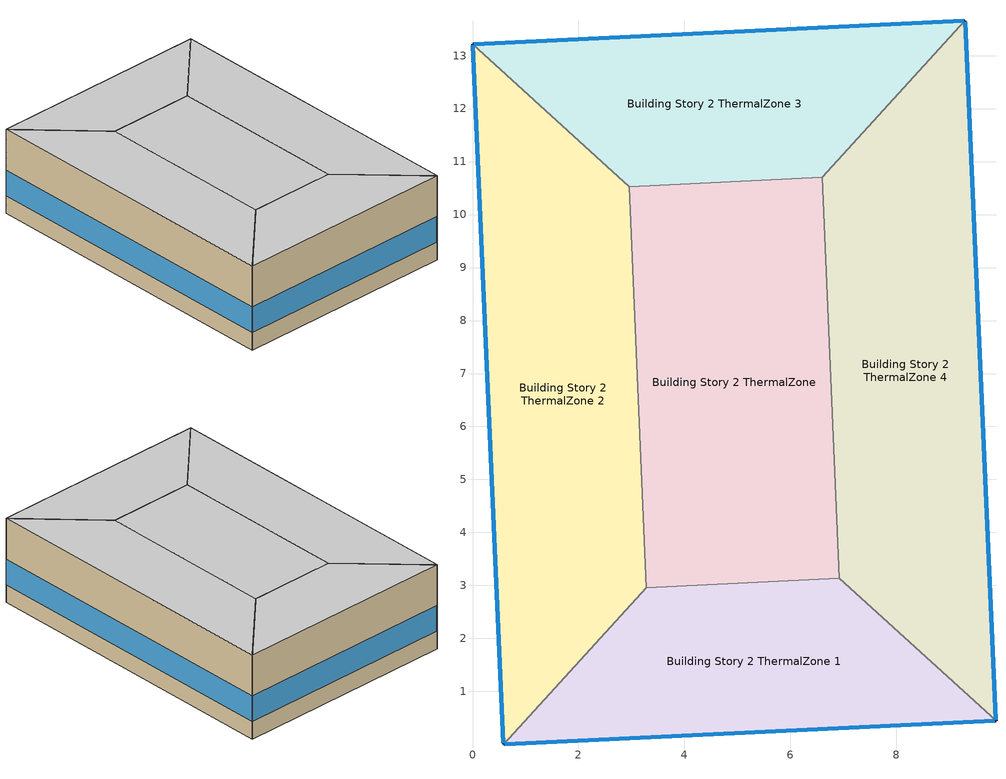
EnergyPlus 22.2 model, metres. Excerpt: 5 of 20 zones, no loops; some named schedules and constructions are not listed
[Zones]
Building Story 2 ThermalZone
 floor adiabatic (Typical Interior Floor): 6.92,3.14 3.28,2.96 2.96,10.52 6.6,10.7 z3.6
 wall adiabatic (Typical Interior Wall): 3.28,2.96 6.92,3.14 6.6,10.7 2.96,10.52 3.28,2.96 z3.6:7.2
 ceiling adiabatic (Typical Interior Ceiling): 6.6,10.7 2.96,10.52 3.28,2.96 6.92,3.14 z7.2
Building Story 2 ThermalZone 1
 floor adiabatic (Typical Interior Ceiling): 9.88,0.44 0.59,0 3.28,2.96 6.92,3.14 z3.6
 wall outside (Typical Insulated Steel Framed Exterior Wall R-12.99): 0.59,0 9.88,0.44 z3.6:7.2
 wall adiabatic (Typical Interior Wall): 9.88,0.44 6.92,3.14 3.28,2.96 0.59,0 z3.6:7.2
 window (U 0.55 SHGC 0.25): 0.61,0 9.86,0.44 z4.36:5.45
 ceiling adiabatic (Typical Interior Ceiling): 6.92,3.14 3.28,2.96 0.59,0 9.88,0.44 z7.2
Building Story 2 ThermalZone 2
 floor adiabatic (Typical Interior Ceiling): 0.59,0 0,13.22 2.96,10.52 3.28,2.96 z3.6
 wall outside (Typical Insulated Steel Framed Exterior Wall R-12.99): 0,13.22 0.59,0 z3.6:7.2
 wall adiabatic (Typical Interior Wall): 0.59,0 3.28,2.96 2.96,10.52 0,13.22 z3.6:7.2
 window (U 0.55 SHGC 0.25): 0,13.19 0.59,0.03 z4.36:5.45
 ceiling adiabatic (Typical Interior Ceiling): 3.28,2.96 2.96,10.52 0,13.22 0.59,0 z7.2
Building Story 2 ThermalZone 3
 floor adiabatic (Typical Interior Ceiling): 0,13.22 9.29,13.66 6.6,10.7 2.96,10.52 z3.6
 wall outside (Typical Insulated Steel Framed Exterior Wall R-12.99): 9.29,13.66 0,13.22 z3.6:7.2
 wall adiabatic (Typical Interior Wall): 0,13.22 2.96,10.52 6.6,10.7 9.29,13.66 z3.6:7.2
 window (U 0.55 SHGC 0.25): 9.27,13.66 0.03,13.22 z4.36:5.45
 ceiling adiabatic (Typical Interior Ceiling): 2.96,10.52 6.6,10.7 9.29,13.66 0,13.22 z7.2
Building Story 2 ThermalZone 4
 floor adiabatic (Typical Interior Ceiling): 9.29,13.66 9.88,0.44 6.92,3.14 6.6,10.7 z3.6
 wall outside (Typical Insulated Steel Framed Exterior Wall R-12.99): 9.88,0.44 9.29,13.66 z3.6:7.2
 wall adiabatic (Typical Interior Wall): 9.29,13.66 6.6,10.7 6.92,3.14 9.88,0.44 z3.6:7.2
 window (U 0.55 SHGC 0.25): 9.88,0.47 9.3,13.64 z4.36:5.45
 ceiling adiabatic (Typical Interior Ceiling): 6.6,10.7 6.92,3.14 9.88,0.44 9.29,13.66 z7.2
[Schedule:Day:Interval]
19 space(s) Occ Sch Saturday 1: No, 05:00, 0, 06:00, 0.00106273, 07:00, 0, 08:00, 0.00223172, 11:00, 0, 12:00, 0.00223172, 16:00, 0, 17:00, 0.000531363, 18:00, 0, 19:00, 0.000531363, 24:00, 0
19 space(s) Occ Sch Sunday 1: No, 05:00, 0, 06:00, 0.000531363, 17:00, 0, 18:00, 0.000531363, 24:00, 0
19 space(s) Occ Sch Default 1; 19 space(s) Occ Sch Wednesday 5; 19 space(s) Occ Sch Thursday 5; 19 space(s) Occ Sch Friday 5; 19 space(s) Occ Sch Monday 5; 19 space(s) Occ Sch Tuesday 5: No, 05:00, 0, 06:00, 0.00106273, 07:00, 0.001169, 08:00, 0.0615318, 09:00, 0.00998963, 11:00, 0, 13:00, 0.00499481, 14:00, 0, 15:00, 0.0111586, 16:00, 0.019873, 17:00, 0.00786417, 18:00, 0.00223172, 19:00, 0, 20:00, 0.0273121, 21:00, 0.0265682, 22:00, 0.000531363, 24:00, 0
19 space(s) Occ Sch Tuesday 8; 19 space(s) Occ Sch Monday 8; 19 space(s) Occ Sch Tuesday 6; 19 space(s) Occ Sch Wednesday 6; 19 space(s) Occ Sch Thursday 6; 19 space(s) Occ Sch Friday 6; 19 space(s) Occ Sch Monday 6: No, 05:00, 0, 06:00, 0.00106273, 07:00, 0.001169, 08:00, 0.0318818, 09:00, 0.00998963, 11:00, 0, 13:00, 0.00499481, 14:00, 0, 15:00, 0.0111586, 16:00, 0.00977708, 17:00, 0.00786417, 18:00, 0.00223172, 19:00, 0, 20:00, 0.0273121, 21:00, 0.0265682, 22:00, 0.000531363, 24:00, 0
19 space(s) Occ Sch Wednesday 7; 19 space(s) Occ Sch Thursday 7; 19 space(s) Occ Sch Friday 7; 19 space(s) Occ Sch Monday 7; 19 space(s) Occ Sch Tuesday 7: No, 05:00, 0, 06:00, 0.00106273, 07:00, 0.001169, 08:00, 0.0264619, 09:00, 0.00159409, 11:00, 0, 13:00, 0.00499481, 16:00, 0, 17:00, 0.00042509, 18:00, 0.00212545, 19:00, 0.0124339, 20:00, 0, 21:00, 0.0142405, 22:00, 0.000531363, 24:00, 0
19 space(s) Occ Sch Summer Design Day 1; 19 space(s) Occ Sch Winter Design Day 1; 19 space(s) Occ Sch Summer Design Day 2; 19 space(s) Occ Sch Winter Design Day 2; SchoolSecondary BLDG_LIGHT_CORRIDOR_SCH_2013 Summer Design Day; OfficeMedium BLDG_LIGHT_SCH_2013 Summer Design Day: No, 24:00, 1
19 space(s) Occ Sch Thursday 14; 19 space(s) Occ Sch Friday 14; 19 space(s) Occ Sch Default 2; 19 space(s) Occ Sch Tuesday 14; 19 space(s) Occ Sch Wednesday 14; 19 space(s) Occ Sch Tuesday 13; 19 space(s) Occ Sch Wednesday 13; 19 space(s) Occ Sch Thursday 13; 19 space(s) Occ Sch Friday 13; 19 space(s) Occ Sch Monday 12; 19 space(s) Occ Sch Tuesday 11; 19 space(s) Occ Sch Wednesday 11; 19 space(s) Occ Sch Thursday 11; 19 space(s) Occ Sch Friday 11; 19 space(s) Occ Sch Monday 10; 19 space(s) Occ Sch Wednesday 10; 19 space(s) Occ Sch Thursday 10; 19 space(s) Occ Sch Friday 10; 19 space(s) Occ Sch Monday 9; 19 space(s) Occ Sch Tuesday 10: No, 05:00, 0, 06:00, 1, 07:00, 1, 08:00, 1, 09:00, 1, 11:00, 0, 13:00, 1, 14:00, 0, 15:00, 1, 16:00, 1, 17:00, 1, 18:00, 1, 19:00, 0, 20:00, 1, 21:00, 1, 22:00, 1, 24:00, 0
19 space(s) Occ Sch Saturday 2: No, 05:00, 0, 06:00, 1, 07:00, 0, 08:00, 1, 11:00, 0, 12:00, 1, 16:00, 0, 17:00, 1, 18:00, 0, 19:00, 1, 24:00, 0
19 space(s) Occ Sch Sunday 2: No, 05:00, 0, 06:00, 1, 17:00, 0, 18:00, 1, 24:00, 0
19 space(s) Occ Sch Wednesday 12; 19 space(s) Occ Sch Thursday 12; 19 space(s) Occ Sch Friday 12; 19 space(s) Occ Sch Monday 11; 19 space(s) Occ Sch Tuesday 12: No, 05:00, 0, 06:00, 1, 07:00, 1, 08:00, 1, 09:00, 1, 11:00, 0, 13:00, 1, 16:00, 0, 17:00, 1, 18:00, 1, 19:00, 1, 20:00, 0, 21:00, 1, 22:00, 1, 24:00, 0
SchoolSecondary BLDG_EQUIP_SCH_2013 Wkdy Day; SchoolSecondary BLDG_EQUIP_SCH_2013 Wkdy Day 2: No, 08:00, 0.295624, 17:00, 0.90367, 21:00, 0.332931, 24:00, 0.295624
SchoolSecondary BLDG_EQUIP_SCH_2013 Default|Wknd Day; SchoolSecondary BLDG_EQUIP_SCH_2013 Default|Wknd Day 2; SchoolSecondary BLDG_EQUIP_SCH_2013 Default: No, 24:00, 0.295624
SchoolSecondary BLDG_EQUIP_SCH_2013 Wkdy Day 1: No, 08:00, 0.21116, 17:00, 0.475616, 21:00, 0.237808, 24:00, 0.21116
SchoolSecondary BLDG_EQUIP_SCH_2013 Default|Wknd Day 1: No, 24:00, 0.21116
SchoolSecondary BLDG_EQUIP_SCH_2013 Summer Design Day: No, 08:00, 0.35, 17:00, 0.95, 24:00, 0.35
SchoolSecondary BLDG_EQUIP_SCH_2013 Winter Design Day 2: No, 24:00, 0.35
SchoolSecondary KITCHEN_ELEC_EQUIP_SCH Wkdy Day; SchoolSecondary KITCHEN_ELEC_EQUIP_SCH Wkdy Day 1; SchoolSecondary KITCHEN_ELEC_EQUIP_SCH Wkdy Day 2; SchoolSecondary KITCHEN_ELEC_EQUIP_SCH Summer Design Day: No, 08:00, 0.1, 10:00, 0.15, 13:00, 0.25, 15:00, 0.15, 24:00, 0.1
SchoolSecondary KITCHEN_ELEC_EQUIP_SCH Wknd Day; SchoolSecondary KITCHEN_ELEC_EQUIP_SCH Wknd Day 1; SchoolSecondary KITCHEN_ELEC_EQUIP_SCH Default; SchoolSecondary KITCHEN_ELEC_EQUIP_SCH Winter Design Day: No, 24:00, 0.1
SchoolSecondary KITCHEN_GAS_EQUIP_SCH Wkdy|SmrDsn Day; SchoolSecondary KITCHEN_GAS_EQUIP_SCH Wkdy|SmrDsn Day 1; SchoolSecondary KITCHEN_GAS_EQUIP_SCH Wkdy|SmrDsn Day 2; SchoolSecondary KITCHEN_GAS_EQUIP_SCH Summer Design Day: No, 08:00, 0.02, 10:00, 0.15, 13:00, 0.2, 15:00, 0.1, 24:00, 0.02
SchoolSecondary KITCHEN_GAS_EQUIP_SCH Wknd Day; SchoolSecondary KITCHEN_GAS_EQUIP_SCH Wknd Day 1; SchoolSecondary KITCHEN_GAS_EQUIP_SCH Default; SchoolSecondary KITCHEN_GAS_EQUIP_SCH Winter Design Day: No, 24:00, 0.02
SchoolSecondary BLDG_LIGHT_CORRIDOR_SCH_2013 Wkdy Day; SchoolSecondary BLDG_LIGHT_CORRIDOR_SCH_2013 Wkdy Day 2: No, 07:00, 0.1773, 08:00, 0.9, 21:00, 0.551772, 24:00, 0.1773
SchoolSecondary BLDG_LIGHT_CORRIDOR_SCH_2013 Wknd Day; SchoolSecondary BLDG_LIGHT_CORRIDOR_SCH_2013 Wknd Day 1; SchoolSecondary BLDG_LIGHT_CORRIDOR_SCH_2013 Default: No, 24:00, 0.1773
SchoolSecondary BLDG_LIGHT_CORRIDOR_SCH_2013 Wkdy Day 1: No, 08:00, 0.1773, 20:00, 0.30654, 21:00, 0.108699, 24:00, 0.1773
SchoolSecondary BLDG_LIGHT_CORRIDOR_SCH_2013 Winter Design Day; Schedule Day 5; OfficeMedium BLDG_LIGHT_SCH_2013 Winter Design Day; OfficeMedium BLDG_OCC_SCH Winter Design Day: No, 24:00, 0
OfficeMedium BLDG_LIGHT_SCH_2013 Wkdy Day: No, 05:00, 0.05, 06:00, 0.1, 07:00, 0.0862326, 08:00, 0.258698, 17:00, 0.776093, 18:00, 0.431163, 20:00, 0.258698, 22:00, 0.172465, 23:00, 0.0862326, 24:00, 0.0431163
OfficeMedium BLDG_LIGHT_SCH_2013 Sat Day: No, 06:00, 0.05, 08:00, 0.0862326, 12:00, 0.258698, 17:00, 0.129349, 19:00, 0.0431163, 24:00, 0.05
OfficeMedium BLDG_LIGHT_SCH_2013 Sun Day: No, 06:00, 0.05, 18:00, 0.0431163, 24:00, 0.05
OfficeMedium BLDG_OCC_SCH Wkdy Day: No, 06:00, 0, 07:00, 0.1, 08:00, 0.2, 12:00, 0.95, 13:00, 0.5, 17:00, 0.95, 18:00, 0.3, 22:00, 0.1, 24:00, 0.05
OfficeMedium BLDG_OCC_SCH Sat Day: No, 06:00, 0, 08:00, 0.1, 12:00, 0.3, 17:00, 0.1, 19:00, 0.05, 24:00, 0
OfficeMedium BLDG_OCC_SCH Default: No, 06:00, 0, 18:00, 0.05, 24:00, 0
OfficeMedium BLDG_OCC_SCH Summer Design Day: No, 06:00, 0, 22:00, 1, 24:00, 0.05
OfficeMedium ACTIVITY_SCH Default; OfficeMedium ACTIVITY_SCH Summer Design Day; OfficeMedium ACTIVITY_SCH Winter Design Day: No, 24:00, 120
OfficeMedium BLDG_EQUIP_SCH_2013 Wkdy Day: No, 06:00, 0.307674, 08:00, 0.381235, 12:00, 0.857778, 13:00, 0.76247, 17:00, 0.857778, 18:00, 0.476543, 24:00, 0.381235
[Schedule:Week:Daily]
Elevator Schedule 1 Week Rule - Jun28-Jul4: 19 space(s) Occ Sch Sunday 1, 19 space(s) Occ Sch Monday 8, 19 space(s) Occ Sch Tuesday 8, 19 space(s) Occ Sch Wednesday 7, 19 space(s) Occ Sch Thursday 7, 19 space(s) Occ Sch Friday 7, 19 space(s) Occ Sch Saturday 1, 19 space(s) Occ Sch Default 1, 19 space(s) Occ Sch Summer Design Day 1, 19 space(s) Occ Sch Winter Design Day 1, 19 space(s) Occ Sch Default 1, 19 space(s) Occ Sch Default 1
Elevator Schedule 1 Week Rule - Jul5-Aug29: 19 space(s) Occ Sch Sunday 1, 19 space(s) Occ Sch Monday 7, 19 space(s) Occ Sch Tuesday 7, 19 space(s) Occ Sch Wednesday 7, 19 space(s) Occ Sch Thursday 7, 19 space(s) Occ Sch Friday 7, 19 space(s) Occ Sch Saturday 1, 19 space(s) Occ Sch Default 1, 19 space(s) Occ Sch Summer Design Day 1, 19 space(s) Occ Sch Winter Design Day 1, 19 space(s) Occ Sch Default 1, 19 space(s) Occ Sch Default 1
Elevator Schedule 1 Week Rule - Aug30-Sep5: 19 space(s) Occ Sch Sunday 1, 19 space(s) Occ Sch Monday 7, 19 space(s) Occ Sch Tuesday 6, 19 space(s) Occ Sch Wednesday 6, 19 space(s) Occ Sch Thursday 6, 19 space(s) Occ Sch Friday 6, 19 space(s) Occ Sch Saturday 1, 19 space(s) Occ Sch Default 1, 19 space(s) Occ Sch Summer Design Day 1, 19 space(s) Occ Sch Winter Design Day 1, 19 space(s) Occ Sch Default 1, 19 space(s) Occ Sch Default 1
Elevator Schedule 1 Week Rule - Sep6-Sep12: 19 space(s) Occ Sch Sunday 1, 19 space(s) Occ Sch Monday 6, 19 space(s) Occ Sch Tuesday 6, 19 space(s) Occ Sch Wednesday 6, 19 space(s) Occ Sch Thursday 6, 19 space(s) Occ Sch Friday 6, 19 space(s) Occ Sch Saturday 1, 19 space(s) Occ Sch Default 1, 19 space(s) Occ Sch Summer Design Day 1, 19 space(s) Occ Sch Winter Design Day 1, 19 space(s) Occ Sch Default 1, 19 space(s) Occ Sch Default 1
Elevator Schedule 1 Week Rule - Sep13-Sep19: 19 space(s) Occ Sch Sunday 1, 19 space(s) Occ Sch Monday 6, 19 space(s) Occ Sch Tuesday 6, 19 space(s) Occ Sch Wednesday 5, 19 space(s) Occ Sch Thursday 5, 19 space(s) Occ Sch Friday 5, 19 space(s) Occ Sch Saturday 1, 19 space(s) Occ Sch Default 1, 19 space(s) Occ Sch Summer Design Day 1, 19 space(s) Occ Sch Winter Design Day 1, 19 space(s) Occ Sch Default 1, 19 space(s) Occ Sch Default 1
Elevator Schedule 1 Week Rule - Sep20-Dec31: 19 space(s) Occ Sch Sunday 1, 19 space(s) Occ Sch Monday 5, 19 space(s) Occ Sch Tuesday 5, 19 space(s) Occ Sch Wednesday 5, 19 space(s) Occ Sch Thursday 5, 19 space(s) Occ Sch Friday 5, 19 space(s) Occ Sch Saturday 1, 19 space(s) Occ Sch Default 1, 19 space(s) Occ Sch Summer Design Day 1, 19 space(s) Occ Sch Winter Design Day 1, 19 space(s) Occ Sch Default 1, 19 space(s) Occ Sch Default 1
Elevator Schedule 2 Week Rule - Jan1-Jan3: 19 space(s) Occ Sch Thursday 14, 19 space(s) Occ Sch Thursday 14, 19 space(s) Occ Sch Thursday 14, 19 space(s) Occ Sch Thursday 14, 19 space(s) Occ Sch Thursday 14, 19 space(s) Occ Sch Friday 14, 19 space(s) Occ Sch Saturday 2, 19 space(s) Occ Sch Default 2, 19 space(s) Occ Sch Summer Design Day 2, 19 space(s) Occ Sch Winter Design Day 2, 19 space(s) Occ Sch Default 2, 19 space(s) Occ Sch Default 2
Elevator Schedule 2 Week Rule - Jan4-Jun13: 19 space(s) Occ Sch Sunday 2, 19 space(s) Occ Sch Default 2, 19 space(s) Occ Sch Tuesday 14, 19 space(s) Occ Sch Wednesday 14, 19 space(s) Occ Sch Thursday 14, 19 space(s) Occ Sch Friday 14, 19 space(s) Occ Sch Saturday 2, 19 space(s) Occ Sch Default 2, 19 space(s) Occ Sch Summer Design Day 2, 19 space(s) Occ Sch Winter Design Day 2, 19 space(s) Occ Sch Default 2, 19 space(s) Occ Sch Default 2
Elevator Schedule 2 Week Rule - Jun14-Jun20: 19 space(s) Occ Sch Sunday 2, 19 space(s) Occ Sch Default 2, 19 space(s) Occ Sch Tuesday 13, 19 space(s) Occ Sch Wednesday 13, 19 space(s) Occ Sch Thursday 13, 19 space(s) Occ Sch Friday 13, 19 space(s) Occ Sch Saturday 2, 19 space(s) Occ Sch Default 2, 19 space(s) Occ Sch Summer Design Day 2, 19 space(s) Occ Sch Winter Design Day 2, 19 space(s) Occ Sch Default 2, 19 space(s) Occ Sch Default 2
Elevator Schedule 2 Week Rule - Jun21-Jun27: 19 space(s) Occ Sch Sunday 2, 19 space(s) Occ Sch Monday 12, 19 space(s) Occ Sch Tuesday 13, 19 space(s) Occ Sch Wednesday 13, 19 space(s) Occ Sch Thursday 13, 19 space(s) Occ Sch Friday 13, 19 space(s) Occ Sch Saturday 2, 19 space(s) Occ Sch Default 2, 19 space(s) Occ Sch Summer Design Day 2, 19 space(s) Occ Sch Winter Design Day 2, 19 space(s) Occ Sch Default 2, 19 space(s) Occ Sch Default 2
Elevator Schedule 2 Week Rule - Jun28-Jul4: 19 space(s) Occ Sch Sunday 2, 19 space(s) Occ Sch Monday 12, 19 space(s) Occ Sch Tuesday 13, 19 space(s) Occ Sch Wednesday 12, 19 space(s) Occ Sch Thursday 12, 19 space(s) Occ Sch Friday 12, 19 space(s) Occ Sch Saturday 2, 19 space(s) Occ Sch Default 2, 19 space(s) Occ Sch Summer Design Day 2, 19 space(s) Occ Sch Winter Design Day 2, 19 space(s) Occ Sch Default 2, 19 space(s) Occ Sch Default 2
Elevator Schedule 2 Week Rule - Jul5-Aug29: 19 space(s) Occ Sch Sunday 2, 19 space(s) Occ Sch Monday 11, 19 space(s) Occ Sch Tuesday 12, 19 space(s) Occ Sch Wednesday 12, 19 space(s) Occ Sch Thursday 12, 19 space(s) Occ Sch Friday 12, 19 space(s) Occ Sch Saturday 2, 19 space(s) Occ Sch Default 2, 19 space(s) Occ Sch Summer Design Day 2, 19 space(s) Occ Sch Winter Design Day 2, 19 space(s) Occ Sch Default 2, 19 space(s) Occ Sch Default 2
Elevator Schedule 2 Week Rule - Aug30-Sep5: 19 space(s) Occ Sch Sunday 2, 19 space(s) Occ Sch Monday 11, 19 space(s) Occ Sch Tuesday 11, 19 space(s) Occ Sch Wednesday 11, 19 space(s) Occ Sch Thursday 11, 19 space(s) Occ Sch Friday 11, 19 space(s) Occ Sch Saturday 2, 19 space(s) Occ Sch Default 2, 19 space(s) Occ Sch Summer Design Day 2, 19 space(s) Occ Sch Winter Design Day 2, 19 space(s) Occ Sch Default 2, 19 space(s) Occ Sch Default 2
Elevator Schedule 2 Week Rule - Sep6-Sep12: 19 space(s) Occ Sch Sunday 2, 19 space(s) Occ Sch Monday 10, 19 space(s) Occ Sch Tuesday 11, 19 space(s) Occ Sch Wednesday 11, 19 space(s) Occ Sch Thursday 11, 19 space(s) Occ Sch Friday 11, 19 space(s) Occ Sch Saturday 2, 19 space(s) Occ Sch Default 2, 19 space(s) Occ Sch Summer Design Day 2, 19 space(s) Occ Sch Winter Design Day 2, 19 space(s) Occ Sch Default 2, 19 space(s) Occ Sch Default 2
Elevator Schedule 2 Week Rule - Sep13-Sep19: 19 space(s) Occ Sch Sunday 2, 19 space(s) Occ Sch Monday 10, 19 space(s) Occ Sch Tuesday 11, 19 space(s) Occ Sch Wednesday 10, 19 space(s) Occ Sch Thursday 10, 19 space(s) Occ Sch Friday 10, 19 space(s) Occ Sch Saturday 2, 19 space(s) Occ Sch Default 2, 19 space(s) Occ Sch Summer Design Day 2, 19 space(s) Occ Sch Winter Design Day 2, 19 space(s) Occ Sch Default 2, 19 space(s) Occ Sch Default 2
Elevator Schedule 2 Week Rule - Sep20-Dec31: 19 space(s) Occ Sch Sunday 2, 19 space(s) Occ Sch Monday 9, 19 space(s) Occ Sch Tuesday 10, 19 space(s) Occ Sch Wednesday 10, 19 space(s) Occ Sch Thursday 10, 19 space(s) Occ Sch Friday 10, 19 space(s) Occ Sch Saturday 2, 19 space(s) Occ Sch Default 2, 19 space(s) Occ Sch Summer Design Day 2, 19 space(s) Occ Sch Winter Design Day 2, 19 space(s) Occ Sch Default 2, 19 space(s) Occ Sch Default 2
SchoolSecondary BLDG_EQUIP_SCH_2013 Week Rule - Jan1-Jan3: SchoolSecondary BLDG_EQUIP_SCH_2013 Wkdy Day, SchoolSecondary BLDG_EQUIP_SCH_2013 Wkdy Day, SchoolSecondary BLDG_EQUIP_SCH_2013 Wkdy Day, SchoolSecondary BLDG_EQUIP_SCH_2013 Wkdy Day, SchoolSecondary BLDG_EQUIP_SCH_2013 Wkdy Day, SchoolSecondary BLDG_EQUIP_SCH_2013 Wkdy Day, SchoolSecondary BLDG_EQUIP_SCH_2013 Default|Wknd Day, SchoolSecondary BLDG_EQUIP_SCH_2013 Default, SchoolSecondary BLDG_EQUIP_SCH_2013 Summer Design Day, SchoolSecondary BLDG_EQUIP_SCH_2013 Winter Design Day 2, SchoolSecondary BLDG_EQUIP_SCH_2013 Default, SchoolSecondary BLDG_EQUIP_SCH_2013 Default
SchoolSecondary BLDG_EQUIP_SCH_2013 Week Rule - Jan4-Jun27: SchoolSecondary BLDG_EQUIP_SCH_2013 Default|Wknd Day, SchoolSecondary BLDG_EQUIP_SCH_2013 Wkdy Day, SchoolSecondary BLDG_EQUIP_SCH_2013 Wkdy Day, SchoolSecondary BLDG_EQUIP_SCH_2013 Wkdy Day, SchoolSecondary BLDG_EQUIP_SCH_2013 Wkdy Day, SchoolSecondary BLDG_EQUIP_SCH_2013 Wkdy Day, SchoolSecondary BLDG_EQUIP_SCH_2013 Default|Wknd Day, SchoolSecondary BLDG_EQUIP_SCH_2013 Default, SchoolSecondary BLDG_EQUIP_SCH_2013 Summer Design Day, SchoolSecondary BLDG_EQUIP_SCH_2013 Winter Design Day 2, SchoolSecondary BLDG_EQUIP_SCH_2013 Default, SchoolSecondary BLDG_EQUIP_SCH_2013 Default
SchoolSecondary BLDG_EQUIP_SCH_2013 Week Rule - Jun28-Jul4: SchoolSecondary BLDG_EQUIP_SCH_2013 Default|Wknd Day, SchoolSecondary BLDG_EQUIP_SCH_2013 Wkdy Day, SchoolSecondary BLDG_EQUIP_SCH_2013 Wkdy Day, SchoolSecondary BLDG_EQUIP_SCH_2013 Wkdy Day 1, SchoolSecondary BLDG_EQUIP_SCH_2013 Wkdy Day 1, SchoolSecondary BLDG_EQUIP_SCH_2013 Wkdy Day 1, SchoolSecondary BLDG_EQUIP_SCH_2013 Default|Wknd Day 1, SchoolSecondary BLDG_EQUIP_SCH_2013 Default, SchoolSecondary BLDG_EQUIP_SCH_2013 Summer Design Day, SchoolSecondary BLDG_EQUIP_SCH_2013 Winter Design Day 2, SchoolSecondary BLDG_EQUIP_SCH_2013 Default, SchoolSecondary BLDG_EQUIP_SCH_2013 Default
SchoolSecondary BLDG_EQUIP_SCH_2013 Week Rule - Jul5-Aug29: SchoolSecondary BLDG_EQUIP_SCH_2013 Default|Wknd Day 1, SchoolSecondary BLDG_EQUIP_SCH_2013 Wkdy Day 1, SchoolSecondary BLDG_EQUIP_SCH_2013 Wkdy Day 1, SchoolSecondary BLDG_EQUIP_SCH_2013 Wkdy Day 1, SchoolSecondary BLDG_EQUIP_SCH_2013 Wkdy Day 1, SchoolSecondary BLDG_EQUIP_SCH_2013 Wkdy Day 1, SchoolSecondary BLDG_EQUIP_SCH_2013 Default|Wknd Day 1, SchoolSecondary BLDG_EQUIP_SCH_2013 Default, SchoolSecondary BLDG_EQUIP_SCH_2013 Summer Design Day, SchoolSecondary BLDG_EQUIP_SCH_2013 Winter Design Day 2, SchoolSecondary BLDG_EQUIP_SCH_2013 Default, SchoolSecondary BLDG_EQUIP_SCH_2013 Default
SchoolSecondary BLDG_EQUIP_SCH_2013 Week Rule - Aug30-Sep5: SchoolSecondary BLDG_EQUIP_SCH_2013 Default|Wknd Day 1, SchoolSecondary BLDG_EQUIP_SCH_2013 Wkdy Day 1, SchoolSecondary BLDG_EQUIP_SCH_2013 Wkdy Day 2, SchoolSecondary BLDG_EQUIP_SCH_2013 Wkdy Day 2, SchoolSecondary BLDG_EQUIP_SCH_2013 Wkdy Day 2, SchoolSecondary BLDG_EQUIP_SCH_2013 Wkdy Day 2, SchoolSecondary BLDG_EQUIP_SCH_2013 Default|Wknd Day 2, SchoolSecondary BLDG_EQUIP_SCH_2013 Default, SchoolSecondary BLDG_EQUIP_SCH_2013 Summer Design Day, SchoolSecondary BLDG_EQUIP_SCH_2013 Winter Design Day 2, SchoolSecondary BLDG_EQUIP_SCH_2013 Default, SchoolSecondary BLDG_EQUIP_SCH_2013 Default
SchoolSecondary BLDG_EQUIP_SCH_2013 Week Rule - Sep6-Dec31: SchoolSecondary BLDG_EQUIP_SCH_2013 Default|Wknd Day 2, SchoolSecondary BLDG_EQUIP_SCH_2013 Wkdy Day 2, SchoolSecondary BLDG_EQUIP_SCH_2013 Wkdy Day 2, SchoolSecondary BLDG_EQUIP_SCH_2013 Wkdy Day 2, SchoolSecondary BLDG_EQUIP_SCH_2013 Wkdy Day 2, SchoolSecondary BLDG_EQUIP_SCH_2013 Wkdy Day 2, SchoolSecondary BLDG_EQUIP_SCH_2013 Default|Wknd Day 2, SchoolSecondary BLDG_EQUIP_SCH_2013 Default, SchoolSecondary BLDG_EQUIP_SCH_2013 Summer Design Day, SchoolSecondary BLDG_EQUIP_SCH_2013 Winter Design Day 2, SchoolSecondary BLDG_EQUIP_SCH_2013 Default, SchoolSecondary BLDG_EQUIP_SCH_2013 Default
SchoolSecondary KITCHEN_ELEC_EQUIP_SCH Week Rule - Jan1-Jan3: SchoolSecondary KITCHEN_ELEC_EQUIP_SCH Wkdy Day, SchoolSecondary KITCHEN_ELEC_EQUIP_SCH Wkdy Day, SchoolSecondary KITCHEN_ELEC_EQUIP_SCH Wkdy Day, SchoolSecondary KITCHEN_ELEC_EQUIP_SCH Wkdy Day, SchoolSecondary KITCHEN_ELEC_EQUIP_SCH Wkdy Day, SchoolSecondary KITCHEN_ELEC_EQUIP_SCH Wkdy Day, SchoolSecondary KITCHEN_ELEC_EQUIP_SCH Wknd Day, SchoolSecondary KITCHEN_ELEC_EQUIP_SCH Default, SchoolSecondary KITCHEN_ELEC_EQUIP_SCH Summer Design Day, SchoolSecondary KITCHEN_ELEC_EQUIP_SCH Winter Design Day, SchoolSecondary KITCHEN_ELEC_EQUIP_SCH Default, SchoolSecondary KITCHEN_ELEC_EQUIP_SCH Default
SchoolSecondary KITCHEN_ELEC_EQUIP_SCH Week Rule - Jan4-Jun27: SchoolSecondary KITCHEN_ELEC_EQUIP_SCH Wknd Day, SchoolSecondary KITCHEN_ELEC_EQUIP_SCH Wkdy Day, SchoolSecondary KITCHEN_ELEC_EQUIP_SCH Wkdy Day, SchoolSecondary KITCHEN_ELEC_EQUIP_SCH Wkdy Day, SchoolSecondary KITCHEN_ELEC_EQUIP_SCH Wkdy Day, SchoolSecondary KITCHEN_ELEC_EQUIP_SCH Wkdy Day, SchoolSecondary KITCHEN_ELEC_EQUIP_SCH Wknd Day, SchoolSecondary KITCHEN_ELEC_EQUIP_SCH Default, SchoolSecondary KITCHEN_ELEC_EQUIP_SCH Summer Design Day, SchoolSecondary KITCHEN_ELEC_EQUIP_SCH Winter Design Day, SchoolSecondary KITCHEN_ELEC_EQUIP_SCH Default, SchoolSecondary KITCHEN_ELEC_EQUIP_SCH Default
SchoolSecondary KITCHEN_ELEC_EQUIP_SCH Week Rule - Jun28-Jul4: SchoolSecondary KITCHEN_ELEC_EQUIP_SCH Wknd Day, SchoolSecondary KITCHEN_ELEC_EQUIP_SCH Wkdy Day, SchoolSecondary KITCHEN_ELEC_EQUIP_SCH Wkdy Day, SchoolSecondary KITCHEN_ELEC_EQUIP_SCH Wkdy Day 1, SchoolSecondary KITCHEN_ELEC_EQUIP_SCH Wkdy Day 1, SchoolSecondary KITCHEN_ELEC_EQUIP_SCH Wkdy Day 1, SchoolSecondary KITCHEN_ELEC_EQUIP_SCH Wknd Day 1, SchoolSecondary KITCHEN_ELEC_EQUIP_SCH Default, SchoolSecondary KITCHEN_ELEC_EQUIP_SCH Summer Design Day, SchoolSecondary KITCHEN_ELEC_EQUIP_SCH Winter Design Day, SchoolSecondary KITCHEN_ELEC_EQUIP_SCH Default, SchoolSecondary KITCHEN_ELEC_EQUIP_SCH Default
SchoolSecondary KITCHEN_ELEC_EQUIP_SCH Week Rule - Jul5-Aug29: SchoolSecondary KITCHEN_ELEC_EQUIP_SCH Wknd Day 1, SchoolSecondary KITCHEN_ELEC_EQUIP_SCH Wkdy Day 1, SchoolSecondary KITCHEN_ELEC_EQUIP_SCH Wkdy Day 1, SchoolSecondary KITCHEN_ELEC_EQUIP_SCH Wkdy Day 1, SchoolSecondary KITCHEN_ELEC_EQUIP_SCH Wkdy Day 1, SchoolSecondary KITCHEN_ELEC_EQUIP_SCH Wkdy Day 1, SchoolSecondary KITCHEN_ELEC_EQUIP_SCH Wknd Day 1, SchoolSecondary KITCHEN_ELEC_EQUIP_SCH Default, SchoolSecondary KITCHEN_ELEC_EQUIP_SCH Summer Design Day, SchoolSecondary KITCHEN_ELEC_EQUIP_SCH Winter Design Day, SchoolSecondary KITCHEN_ELEC_EQUIP_SCH Default, SchoolSecondary KITCHEN_ELEC_EQUIP_SCH Default
SchoolSecondary KITCHEN_ELEC_EQUIP_SCH Week Rule - Aug30-Sep5: SchoolSecondary KITCHEN_ELEC_EQUIP_SCH Wknd Day 1, SchoolSecondary KITCHEN_ELEC_EQUIP_SCH Wkdy Day 1, SchoolSecondary KITCHEN_ELEC_EQUIP_SCH Wkdy Day 2, SchoolSecondary KITCHEN_ELEC_EQUIP_SCH Wkdy Day 2, SchoolSecondary KITCHEN_ELEC_EQUIP_SCH Wkdy Day 2, SchoolSecondary KITCHEN_ELEC_EQUIP_SCH Wkdy Day 2, SchoolSecondary KITCHEN_ELEC_EQUIP_SCH Default, SchoolSecondary KITCHEN_ELEC_EQUIP_SCH Default, SchoolSecondary KITCHEN_ELEC_EQUIP_SCH Summer Design Day, SchoolSecondary KITCHEN_ELEC_EQUIP_SCH Winter Design Day, SchoolSecondary KITCHEN_ELEC_EQUIP_SCH Default, SchoolSecondary KITCHEN_ELEC_EQUIP_SCH Default
SchoolSecondary KITCHEN_ELEC_EQUIP_SCH Week Rule - Sep6-Dec31: SchoolSecondary KITCHEN_ELEC_EQUIP_SCH Default, SchoolSecondary KITCHEN_ELEC_EQUIP_SCH Wkdy Day 2, SchoolSecondary KITCHEN_ELEC_EQUIP_SCH Wkdy Day 2, SchoolSecondary KITCHEN_ELEC_EQUIP_SCH Wkdy Day 2, SchoolSecondary KITCHEN_ELEC_EQUIP_SCH Wkdy Day 2, SchoolSecondary KITCHEN_ELEC_EQUIP_SCH Wkdy Day 2, SchoolSecondary KITCHEN_ELEC_EQUIP_SCH Default, SchoolSecondary KITCHEN_ELEC_EQUIP_SCH Default, SchoolSecondary KITCHEN_ELEC_EQUIP_SCH Summer Design Day, SchoolSecondary KITCHEN_ELEC_EQUIP_SCH Winter Design Day, SchoolSecondary KITCHEN_ELEC_EQUIP_SCH Default, SchoolSecondary KITCHEN_ELEC_EQUIP_SCH Default
SchoolSecondary KITCHEN_GAS_EQUIP_SCH Week Rule - Jan1-Jan3: SchoolSecondary KITCHEN_GAS_EQUIP_SCH Wkdy|SmrDsn Day, SchoolSecondary KITCHEN_GAS_EQUIP_SCH Wkdy|SmrDsn Day, SchoolSecondary KITCHEN_GAS_EQUIP_SCH Wkdy|SmrDsn Day, SchoolSecondary KITCHEN_GAS_EQUIP_SCH Wkdy|SmrDsn Day, SchoolSecondary KITCHEN_GAS_EQUIP_SCH Wkdy|SmrDsn Day, SchoolSecondary KITCHEN_GAS_EQUIP_SCH Wkdy|SmrDsn Day, SchoolSecondary KITCHEN_GAS_EQUIP_SCH Wknd Day, SchoolSecondary KITCHEN_GAS_EQUIP_SCH Default, SchoolSecondary KITCHEN_GAS_EQUIP_SCH Summer Design Day, SchoolSecondary KITCHEN_GAS_EQUIP_SCH Winter Design Day, SchoolSecondary KITCHEN_GAS_EQUIP_SCH Default, SchoolSecondary KITCHEN_GAS_EQUIP_SCH Default
SchoolSecondary KITCHEN_GAS_EQUIP_SCH Week Rule - Jan4-Jun27: SchoolSecondary KITCHEN_GAS_EQUIP_SCH Wknd Day, SchoolSecondary KITCHEN_GAS_EQUIP_SCH Wkdy|SmrDsn Day, SchoolSecondary KITCHEN_GAS_EQUIP_SCH Wkdy|SmrDsn Day, SchoolSecondary KITCHEN_GAS_EQUIP_SCH Wkdy|SmrDsn Day, SchoolSecondary KITCHEN_GAS_EQUIP_SCH Wkdy|SmrDsn Day, SchoolSecondary KITCHEN_GAS_EQUIP_SCH Wkdy|SmrDsn Day, SchoolSecondary KITCHEN_GAS_EQUIP_SCH Wknd Day, SchoolSecondary KITCHEN_GAS_EQUIP_SCH Default, SchoolSecondary KITCHEN_GAS_EQUIP_SCH Summer Design Day, SchoolSecondary KITCHEN_GAS_EQUIP_SCH Winter Design Day, SchoolSecondary KITCHEN_GAS_EQUIP_SCH Default, SchoolSecondary KITCHEN_GAS_EQUIP_SCH Default
SchoolSecondary KITCHEN_GAS_EQUIP_SCH Week Rule - Jun28-Jul4: SchoolSecondary KITCHEN_GAS_EQUIP_SCH Wknd Day, SchoolSecondary KITCHEN_GAS_EQUIP_SCH Wkdy|SmrDsn Day, SchoolSecondary KITCHEN_GAS_EQUIP_SCH Wkdy|SmrDsn Day, SchoolSecondary KITCHEN_GAS_EQUIP_SCH Wkdy|SmrDsn Day 1, SchoolSecondary KITCHEN_GAS_EQUIP_SCH Wkdy|SmrDsn Day 1, SchoolSecondary KITCHEN_GAS_EQUIP_SCH Wkdy|SmrDsn Day 1, SchoolSecondary KITCHEN_GAS_EQUIP_SCH Wknd Day 1, SchoolSecondary KITCHEN_GAS_EQUIP_SCH Default, SchoolSecondary KITCHEN_GAS_EQUIP_SCH Summer Design Day, SchoolSecondary KITCHEN_GAS_EQUIP_SCH Winter Design Day, SchoolSecondary KITCHEN_GAS_EQUIP_SCH Default, SchoolSecondary KITCHEN_GAS_EQUIP_SCH Default
SchoolSecondary KITCHEN_GAS_EQUIP_SCH Week Rule - Jul5-Aug29: SchoolSecondary KITCHEN_GAS_EQUIP_SCH Wknd Day 1, SchoolSecondary KITCHEN_GAS_EQUIP_SCH Wkdy|SmrDsn Day 1, SchoolSecondary KITCHEN_GAS_EQUIP_SCH Wkdy|SmrDsn Day 1, SchoolSecondary KITCHEN_GAS_EQUIP_SCH Wkdy|SmrDsn Day 1, SchoolSecondary KITCHEN_GAS_EQUIP_SCH Wkdy|SmrDsn Day 1, SchoolSecondary KITCHEN_GAS_EQUIP_SCH Wkdy|SmrDsn Day 1, SchoolSecondary KITCHEN_GAS_EQUIP_SCH Wknd Day 1, SchoolSecondary KITCHEN_GAS_EQUIP_SCH Default, SchoolSecondary KITCHEN_GAS_EQUIP_SCH Summer Design Day, SchoolSecondary KITCHEN_GAS_EQUIP_SCH Winter Design Day, SchoolSecondary KITCHEN_GAS_EQUIP_SCH Default, SchoolSecondary KITCHEN_GAS_EQUIP_SCH Default
SchoolSecondary KITCHEN_GAS_EQUIP_SCH Week Rule - Aug30-Sep5: SchoolSecondary KITCHEN_GAS_EQUIP_SCH Wknd Day 1, SchoolSecondary KITCHEN_GAS_EQUIP_SCH Wkdy|SmrDsn Day 1, SchoolSecondary KITCHEN_GAS_EQUIP_SCH Wkdy|SmrDsn Day 2, SchoolSecondary KITCHEN_GAS_EQUIP_SCH Wkdy|SmrDsn Day 2, SchoolSecondary KITCHEN_GAS_EQUIP_SCH Wkdy|SmrDsn Day 2, SchoolSecondary KITCHEN_GAS_EQUIP_SCH Wkdy|SmrDsn Day 2, SchoolSecondary KITCHEN_GAS_EQUIP_SCH Default, SchoolSecondary KITCHEN_GAS_EQUIP_SCH Default, SchoolSecondary KITCHEN_GAS_EQUIP_SCH Summer Design Day, SchoolSecondary KITCHEN_GAS_EQUIP_SCH Winter Design Day, SchoolSecondary KITCHEN_GAS_EQUIP_SCH Default, SchoolSecondary KITCHEN_GAS_EQUIP_SCH Default
SchoolSecondary KITCHEN_GAS_EQUIP_SCH Week Rule - Sep6-Dec31: SchoolSecondary KITCHEN_GAS_EQUIP_SCH Default, SchoolSecondary KITCHEN_GAS_EQUIP_SCH Wkdy|SmrDsn Day 2, SchoolSecondary KITCHEN_GAS_EQUIP_SCH Wkdy|SmrDsn Day 2, SchoolSecondary KITCHEN_GAS_EQUIP_SCH Wkdy|SmrDsn Day 2, SchoolSecondary KITCHEN_GAS_EQUIP_SCH Wkdy|SmrDsn Day 2, SchoolSecondary KITCHEN_GAS_EQUIP_SCH Wkdy|SmrDsn Day 2, SchoolSecondary KITCHEN_GAS_EQUIP_SCH Default, SchoolSecondary KITCHEN_GAS_EQUIP_SCH Default, SchoolSecondary KITCHEN_GAS_EQUIP_SCH Summer Design Day, SchoolSecondary KITCHEN_GAS_EQUIP_SCH Winter Design Day, SchoolSecondary KITCHEN_GAS_EQUIP_SCH Default, SchoolSecondary KITCHEN_GAS_EQUIP_SCH Default
SchoolSecondary BLDG_LIGHT_CORRIDOR_SCH_2013 Week Rule - Jan1-Jan3: SchoolSecondary BLDG_LIGHT_CORRIDOR_SCH_2013 Wkdy Day, SchoolSecondary BLDG_LIGHT_CORRIDOR_SCH_2013 Wkdy Day, SchoolSecondary BLDG_LIGHT_CORRIDOR_SCH_2013 Wkdy Day, SchoolSecondary BLDG_LIGHT_CORRIDOR_SCH_2013 Wkdy Day, SchoolSecondary BLDG_LIGHT_CORRIDOR_SCH_2013 Wkdy Day, SchoolSecondary BLDG_LIGHT_CORRIDOR_SCH_2013 Wkdy Day, SchoolSecondary BLDG_LIGHT_CORRIDOR_SCH_2013 Wknd Day, SchoolSecondary BLDG_LIGHT_CORRIDOR_SCH_2013 Default, SchoolSecondary BLDG_LIGHT_CORRIDOR_SCH_2013 Summer Design Day, SchoolSecondary BLDG_LIGHT_CORRIDOR_SCH_2013 Winter Design Day, SchoolSecondary BLDG_LIGHT_CORRIDOR_SCH_2013 Default, SchoolSecondary BLDG_LIGHT_CORRIDOR_SCH_2013 Default
SchoolSecondary BLDG_LIGHT_CORRIDOR_SCH_2013 Week Rule - Jan4-Jun27: SchoolSecondary BLDG_LIGHT_CORRIDOR_SCH_2013 Wknd Day, SchoolSecondary BLDG_LIGHT_CORRIDOR_SCH_2013 Wkdy Day, SchoolSecondary BLDG_LIGHT_CORRIDOR_SCH_2013 Wkdy Day, SchoolSecondary BLDG_LIGHT_CORRIDOR_SCH_2013 Wkdy Day, SchoolSecondary BLDG_LIGHT_CORRIDOR_SCH_2013 Wkdy Day, SchoolSecondary BLDG_LIGHT_CORRIDOR_SCH_2013 Wkdy Day, SchoolSecondary BLDG_LIGHT_CORRIDOR_SCH_2013 Wknd Day, SchoolSecondary BLDG_LIGHT_CORRIDOR_SCH_2013 Default, SchoolSecondary BLDG_LIGHT_CORRIDOR_SCH_2013 Summer Design Day, SchoolSecondary BLDG_LIGHT_CORRIDOR_SCH_2013 Winter Design Day, SchoolSecondary BLDG_LIGHT_CORRIDOR_SCH_2013 Default, SchoolSecondary BLDG_LIGHT_CORRIDOR_SCH_2013 Default
SchoolSecondary BLDG_LIGHT_CORRIDOR_SCH_2013 Week Rule - Jun28-Jul4: SchoolSecondary BLDG_LIGHT_CORRIDOR_SCH_2013 Wknd Day, SchoolSecondary BLDG_LIGHT_CORRIDOR_SCH_2013 Wkdy Day, SchoolSecondary BLDG_LIGHT_CORRIDOR_SCH_2013 Wkdy Day, SchoolSecondary BLDG_LIGHT_CORRIDOR_SCH_2013 Wkdy Day 1, SchoolSecondary BLDG_LIGHT_CORRIDOR_SCH_2013 Wkdy Day 1, SchoolSecondary BLDG_LIGHT_CORRIDOR_SCH_2013 Wkdy Day 1, SchoolSecondary BLDG_LIGHT_CORRIDOR_SCH_2013 Wknd Day 1, SchoolSecondary BLDG_LIGHT_CORRIDOR_SCH_2013 Default, SchoolSecondary BLDG_LIGHT_CORRIDOR_SCH_2013 Summer Design Day, SchoolSecondary BLDG_LIGHT_CORRIDOR_SCH_2013 Winter Design Day, SchoolSecondary BLDG_LIGHT_CORRIDOR_SCH_2013 Default, SchoolSecondary BLDG_LIGHT_CORRIDOR_SCH_2013 Default
SchoolSecondary BLDG_LIGHT_CORRIDOR_SCH_2013 Week Rule - Jul5-Aug29: SchoolSecondary BLDG_LIGHT_CORRIDOR_SCH_2013 Wknd Day 1, SchoolSecondary BLDG_LIGHT_CORRIDOR_SCH_2013 Wkdy Day 1, SchoolSecondary BLDG_LIGHT_CORRIDOR_SCH_2013 Wkdy Day 1, SchoolSecondary BLDG_LIGHT_CORRIDOR_SCH_2013 Wkdy Day 1, SchoolSecondary BLDG_LIGHT_CORRIDOR_SCH_2013 Wkdy Day 1, SchoolSecondary BLDG_LIGHT_CORRIDOR_SCH_2013 Wkdy Day 1, SchoolSecondary BLDG_LIGHT_CORRIDOR_SCH_2013 Wknd Day 1, SchoolSecondary BLDG_LIGHT_CORRIDOR_SCH_2013 Default, SchoolSecondary BLDG_LIGHT_CORRIDOR_SCH_2013 Summer Design Day, SchoolSecondary BLDG_LIGHT_CORRIDOR_SCH_2013 Winter Design Day, SchoolSecondary BLDG_LIGHT_CORRIDOR_SCH_2013 Default, SchoolSecondary BLDG_LIGHT_CORRIDOR_SCH_2013 Default
SchoolSecondary BLDG_LIGHT_CORRIDOR_SCH_2013 Week Rule - Aug30-Sep5: SchoolSecondary BLDG_LIGHT_CORRIDOR_SCH_2013 Wknd Day 1, SchoolSecondary BLDG_LIGHT_CORRIDOR_SCH_2013 Wkdy Day 1, SchoolSecondary BLDG_LIGHT_CORRIDOR_SCH_2013 Wkdy Day 2, SchoolSecondary BLDG_LIGHT_CORRIDOR_SCH_2013 Wkdy Day 2, SchoolSecondary BLDG_LIGHT_CORRIDOR_SCH_2013 Wkdy Day 2, SchoolSecondary BLDG_LIGHT_CORRIDOR_SCH_2013 Wkdy Day 2, SchoolSecondary BLDG_LIGHT_CORRIDOR_SCH_2013 Default, SchoolSecondary BLDG_LIGHT_CORRIDOR_SCH_2013 Default, SchoolSecondary BLDG_LIGHT_CORRIDOR_SCH_2013 Summer Design Day, SchoolSecondary BLDG_LIGHT_CORRIDOR_SCH_2013 Winter Design Day, SchoolSecondary BLDG_LIGHT_CORRIDOR_SCH_2013 Default, SchoolSecondary BLDG_LIGHT_CORRIDOR_SCH_2013 Default
SchoolSecondary BLDG_LIGHT_CORRIDOR_SCH_2013 Week Rule - Sep6-Dec31: SchoolSecondary BLDG_LIGHT_CORRIDOR_SCH_2013 Default, SchoolSecondary BLDG_LIGHT_CORRIDOR_SCH_2013 Wkdy Day 2, SchoolSecondary BLDG_LIGHT_CORRIDOR_SCH_2013 Wkdy Day 2, SchoolSecondary BLDG_LIGHT_CORRIDOR_SCH_2013 Wkdy Day 2, SchoolSecondary BLDG_LIGHT_CORRIDOR_SCH_2013 Wkdy Day 2, SchoolSecondary BLDG_LIGHT_CORRIDOR_SCH_2013 Wkdy Day 2, SchoolSecondary BLDG_LIGHT_CORRIDOR_SCH_2013 Default, SchoolSecondary BLDG_LIGHT_CORRIDOR_SCH_2013 Default, SchoolSecondary BLDG_LIGHT_CORRIDOR_SCH_2013 Summer Design Day, SchoolSecondary BLDG_LIGHT_CORRIDOR_SCH_2013 Winter Design Day, SchoolSecondary BLDG_LIGHT_CORRIDOR_SCH_2013 Default, SchoolSecondary BLDG_LIGHT_CORRIDOR_SCH_2013 Default
OfficeMedium BLDG_LIGHT_SCH_2013 Week Rule - Jan1-Jan3: OfficeMedium BLDG_LIGHT_SCH_2013 Wkdy Day, OfficeMedium BLDG_LIGHT_SCH_2013 Wkdy Day, OfficeMedium BLDG_LIGHT_SCH_2013 Wkdy Day, OfficeMedium BLDG_LIGHT_SCH_2013 Wkdy Day, OfficeMedium BLDG_LIGHT_SCH_2013 Wkdy Day, OfficeMedium BLDG_LIGHT_SCH_2013 Wkdy Day, OfficeMedium BLDG_LIGHT_SCH_2013 Sat Day, Schedule Day 5, OfficeMedium BLDG_LIGHT_SCH_2013 Summer Design Day, OfficeMedium BLDG_LIGHT_SCH_2013 Winter Design Day, Schedule Day 5, Schedule Day 5
OfficeMedium BLDG_LIGHT_SCH_2013 Week Rule - Jan4-Dec31: OfficeMedium BLDG_LIGHT_SCH_2013 Sun Day, OfficeMedium BLDG_LIGHT_SCH_2013 Wkdy Day, OfficeMedium BLDG_LIGHT_SCH_2013 Wkdy Day, OfficeMedium BLDG_LIGHT_SCH_2013 Wkdy Day, OfficeMedium BLDG_LIGHT_SCH_2013 Wkdy Day, OfficeMedium BLDG_LIGHT_SCH_2013 Wkdy Day, OfficeMedium BLDG_LIGHT_SCH_2013 Sat Day, Schedule Day 5, OfficeMedium BLDG_LIGHT_SCH_2013 Summer Design Day, OfficeMedium BLDG_LIGHT_SCH_2013 Winter Design Day, Schedule Day 5, Schedule Day 5
OfficeMedium BLDG_OCC_SCH Week Rule - Jan1-Jan3: OfficeMedium BLDG_OCC_SCH Wkdy Day, OfficeMedium BLDG_OCC_SCH Wkdy Day, OfficeMedium BLDG_OCC_SCH Wkdy Day, OfficeMedium BLDG_OCC_SCH Wkdy Day, OfficeMedium BLDG_OCC_SCH Wkdy Day, OfficeMedium BLDG_OCC_SCH Wkdy Day, OfficeMedium BLDG_OCC_SCH Sat Day, OfficeMedium BLDG_OCC_SCH Default, OfficeMedium BLDG_OCC_SCH Summer Design Day, OfficeMedium BLDG_OCC_SCH Winter Design Day, OfficeMedium BLDG_OCC_SCH Default, OfficeMedium BLDG_OCC_SCH Default
OfficeMedium BLDG_OCC_SCH Week Rule - Jan4-Dec31: OfficeMedium BLDG_OCC_SCH Default, OfficeMedium BLDG_OCC_SCH Wkdy Day, OfficeMedium BLDG_OCC_SCH Wkdy Day, OfficeMedium BLDG_OCC_SCH Wkdy Day, OfficeMedium BLDG_OCC_SCH Wkdy Day, OfficeMedium BLDG_OCC_SCH Wkdy Day, OfficeMedium BLDG_OCC_SCH Sat Day, OfficeMedium BLDG_OCC_SCH Default, OfficeMedium BLDG_OCC_SCH Summer Design Day, OfficeMedium BLDG_OCC_SCH Winter Design Day, OfficeMedium BLDG_OCC_SCH Default, OfficeMedium BLDG_OCC_SCH Default
OfficeMedium ACTIVITY_SCH Week Rule - Jan1-Dec31: OfficeMedium ACTIVITY_SCH Default, OfficeMedium ACTIVITY_SCH Default, OfficeMedium ACTIVITY_SCH Default, OfficeMedium ACTIVITY_SCH Default, OfficeMedium ACTIVITY_SCH Default, OfficeMedium ACTIVITY_SCH Default, OfficeMedium ACTIVITY_SCH Default, OfficeMedium ACTIVITY_SCH Default, OfficeMedium ACTIVITY_SCH Summer Design Day, OfficeMedium ACTIVITY_SCH Winter Design Day, OfficeMedium ACTIVITY_SCH Default, OfficeMedium ACTIVITY_SCH Default
OfficeMedium BLDG_EQUIP_SCH_2013 Week Rule - Jan1-Jan3: OfficeMedium BLDG_EQUIP_SCH_2013 Wkdy Day, OfficeMedium BLDG_EQUIP_SCH_2013 Wkdy Day, OfficeMedium BLDG_EQUIP_SCH_2013 Wkdy Day, OfficeMedium BLDG_EQUIP_SCH_2013 Wkdy Day, OfficeMedium BLDG_EQUIP_SCH_2013 Wkdy Day, OfficeMedium BLDG_EQUIP_SCH_2013 Wkdy Day, OfficeMedium BLDG_EQUIP_SCH_2013 Sat Day, Schedule Day 8, OfficeMedium BLDG_EQUIP_SCH_2013 Summer Design Day, OfficeMedium BLDG_EQUIP_SCH_2013 Winter Design Day, Schedule Day 8, Schedule Day 8
OfficeMedium BLDG_EQUIP_SCH_2013 Week Rule - Jan4-Dec31: OfficeMedium BLDG_EQUIP_SCH_2013 Sun Day, OfficeMedium BLDG_EQUIP_SCH_2013 Wkdy Day, OfficeMedium BLDG_EQUIP_SCH_2013 Wkdy Day, OfficeMedium BLDG_EQUIP_SCH_2013 Wkdy Day, OfficeMedium BLDG_EQUIP_SCH_2013 Wkdy Day, OfficeMedium BLDG_EQUIP_SCH_2013 Wkdy Day, OfficeMedium BLDG_EQUIP_SCH_2013 Sat Day, Schedule Day 8, OfficeMedium BLDG_EQUIP_SCH_2013 Summer Design Day, OfficeMedium BLDG_EQUIP_SCH_2013 Winter Design Day, Schedule Day 8, Schedule Day 8
Schedule Ruleset 1 Week Rule - Jan1-Dec31: Schedule Day 80, Schedule Day 80, Schedule Day 80, Schedule Day 80, Schedule Day 80, Schedule Day 80, Schedule Day 80, Schedule Day 80, Schedule Day 80, Schedule Day 80, Schedule Day 80, Schedule Day 80
Schedule Ruleset 2 Week Rule - Jan1-Dec31: Schedule Day 81, Schedule Day 81, Schedule Day 81, Schedule Day 81, Schedule Day 81, Schedule Day 81, Schedule Day 81, Schedule Day 81, Schedule Day 81, Schedule Day 81, Schedule Day 81, Schedule Day 81
[Schedule:Year]
SchoolSecondary BLDG_OCC_SCH_Cafeteria: SchoolSecondary BLDG_OCC_SCH_Cafeteria Week Rule - Jan1-Jan3, 1, 1, 1, 3, SchoolSecondary BLDG_OCC_SCH_Cafeteria Week Rule - Jan4-Jun27, 1, 4, 6, 27, SchoolSecondary BLDG_OCC_SCH_Cafeteria Week Rule - Jun28-Jul4, 6, 28, 7, 4, SchoolSecondary BLDG_OCC_SCH_Cafeteria Week Rule - Jul5-Aug29, 7, 5, 8, 29, SchoolSecondary BLDG_OCC_SCH_Cafeteria Week Rule - Aug30-Sep5, 8, 30, 9, 5, SchoolSecondary BLDG_OCC_SCH_Cafeteria Week Rule - Sep6-Dec31, 9, 6, 12, 31
SchoolSecondary BLDG_OCC_SCH_Extend: SchoolSecondary BLDG_OCC_SCH_Extend Week Rule - Jan1-Jan3, 1, 1, 1, 3, SchoolSecondary BLDG_OCC_SCH_Extend Week Rule - Jan4-Jun27, 1, 4, 6, 27, SchoolSecondary BLDG_OCC_SCH_Extend Week Rule - Jun28-Jul4, 6, 28, 7, 4, SchoolSecondary BLDG_OCC_SCH_Extend Week Rule - Jul5-Aug29, 7, 5, 8, 29, SchoolSecondary BLDG_OCC_SCH_Extend Week Rule - Aug30-Sep5, 8, 30, 9, 5, SchoolSecondary BLDG_OCC_SCH_Extend Week Rule - Sep6-Dec31, 9, 6, 12, 31
SchoolSecondary BLDG_OCC_SCH_Gym: SchoolSecondary BLDG_OCC_SCH_Gym Week Rule - Jan1-Jan3, 1, 1, 1, 3, SchoolSecondary BLDG_OCC_SCH_Gym Week Rule - Jan4-Jun27, 1, 4, 6, 27, SchoolSecondary BLDG_OCC_SCH_Gym Week Rule - Jun28-Jul4, 6, 28, 7, 4, SchoolSecondary BLDG_OCC_SCH_Gym Week Rule - Jul5-Aug29, 7, 5, 8, 29, SchoolSecondary BLDG_OCC_SCH_Gym Week Rule - Aug30-Sep5, 8, 30, 9, 5, SchoolSecondary BLDG_OCC_SCH_Gym Week Rule - Sep6-Dec31, 9, 6, 12, 31
SchoolSecondary BLDG_OCC_SCH: SchoolSecondary BLDG_OCC_SCH Week Rule - Jan1-Jan3, 1, 1, 1, 3, SchoolSecondary BLDG_OCC_SCH Week Rule - Jan4-Jun13, 1, 4, 6, 13, SchoolSecondary BLDG_OCC_SCH Week Rule - Jun14-Jun20, 6, 14, 6, 20, SchoolSecondary BLDG_OCC_SCH Week Rule - Jun21-Sep12, 6, 21, 9, 12, SchoolSecondary BLDG_OCC_SCH Week Rule - Sep13-Sep19, 9, 13, 9, 19, SchoolSecondary BLDG_OCC_SCH Week Rule - Sep20-Dec31, 9, 20, 12, 31
SchoolSecondary BLDG_OCC_SCH_Offices: SchoolSecondary BLDG_OCC_SCH_Offices Week Rule - Jan1-Jan3, 1, 1, 1, 3, SchoolSecondary BLDG_OCC_SCH_Offices Week Rule - Jan4-Jun27, 1, 4, 6, 27, SchoolSecondary BLDG_OCC_SCH_Offices Week Rule - Jun28-Jul4, 6, 28, 7, 4, SchoolSecondary BLDG_OCC_SCH_Offices Week Rule - Jul5-Aug29, 7, 5, 8, 29, SchoolSecondary BLDG_OCC_SCH_Offices Week Rule - Aug30-Sep5, 8, 30, 9, 5, SchoolSecondary BLDG_OCC_SCH_Offices Week Rule - Sep6-Dec31, 9, 6, 12, 31
Elevator Schedule 3: Elevator Schedule 3 Week Rule - Jan1-Jan3, 1, 1, 1, 3, Elevator Schedule 3 Week Rule - Jan4-Jun13, 1, 4, 6, 13, Elevator Schedule 3 Week Rule - Jun14-Jun20, 6, 14, 6, 20, Elevator Schedule 3 Week Rule - Jun21-Jun27, 6, 21, 6, 27, Elevator Schedule 3 Week Rule - Jun28-Jul4, 6, 28, 7, 4, Elevator Schedule 3 Week Rule - Jul5-Aug29, 7, 5, 8, 29, Elevator Schedule 3 Week Rule - Aug30-Sep5, 8, 30, 9, 5, Elevator Schedule 3 Week Rule - Sep6-Sep12, 9, 6, 9, 12, Elevator Schedule 3 Week Rule - Sep13-Sep19, 9, 13, 9, 19, Elevator Schedule 3 Week Rule - Sep20-Dec31, 9, 20, 12, 31
Elevator Schedule 1: Elevator Schedule 1 Week Rule - Jan1-Jan3, 1, 1, 1, 3, Elevator Schedule 1 Week Rule - Jan4-Jun13, 1, 4, 6, 13, Elevator Schedule 1 Week Rule - Jun14-Jun20, 6, 14, 6, 20, Elevator Schedule 1 Week Rule - Jun21-Jun27, 6, 21, 6, 27, Elevator Schedule 1 Week Rule - Jun28-Jul4, 6, 28, 7, 4, Elevator Schedule 1 Week Rule - Jul5-Aug29, 7, 5, 8, 29, Elevator Schedule 1 Week Rule - Aug30-Sep5, 8, 30, 9, 5, Elevator Schedule 1 Week Rule - Sep6-Sep12, 9, 6, 9, 12, Elevator Schedule 1 Week Rule - Sep13-Sep19, 9, 13, 9, 19, Elevator Schedule 1 Week Rule - Sep20-Dec31, 9, 20, 12, 31
Elevator Schedule 2: Elevator Schedule 2 Week Rule - Jan1-Jan3, 1, 1, 1, 3, Elevator Schedule 2 Week Rule - Jan4-Jun13, 1, 4, 6, 13, Elevator Schedule 2 Week Rule - Jun14-Jun20, 6, 14, 6, 20, Elevator Schedule 2 Week Rule - Jun21-Jun27, 6, 21, 6, 27, Elevator Schedule 2 Week Rule - Jun28-Jul4, 6, 28, 7, 4, Elevator Schedule 2 Week Rule - Jul5-Aug29, 7, 5, 8, 29, Elevator Schedule 2 Week Rule - Aug30-Sep5, 8, 30, 9, 5, Elevator Schedule 2 Week Rule - Sep6-Sep12, 9, 6, 9, 12, Elevator Schedule 2 Week Rule - Sep13-Sep19, 9, 13, 9, 19, Elevator Schedule 2 Week Rule - Sep20-Dec31, 9, 20, 12, 31
SchoolSecondary BLDG_EQUIP_SCH_2013: SchoolSecondary BLDG_EQUIP_SCH_2013 Week Rule - Jan1-Jan3, 1, 1, 1, 3, SchoolSecondary BLDG_EQUIP_SCH_2013 Week Rule - Jan4-Jun27, 1, 4, 6, 27, SchoolSecondary BLDG_EQUIP_SCH_2013 Week Rule - Jun28-Jul4, 6, 28, 7, 4, SchoolSecondary BLDG_EQUIP_SCH_2013 Week Rule - Jul5-Aug29, 7, 5, 8, 29, SchoolSecondary BLDG_EQUIP_SCH_2013 Week Rule - Aug30-Sep5, 8, 30, 9, 5, SchoolSecondary BLDG_EQUIP_SCH_2013 Week Rule - Sep6-Dec31, 9, 6, 12, 31
SchoolSecondary KITCHEN_ELEC_EQUIP_SCH: SchoolSecondary KITCHEN_ELEC_EQUIP_SCH Week Rule - Jan1-Jan3, 1, 1, 1, 3, SchoolSecondary KITCHEN_ELEC_EQUIP_SCH Week Rule - Jan4-Jun27, 1, 4, 6, 27, SchoolSecondary KITCHEN_ELEC_EQUIP_SCH Week Rule - Jun28-Jul4, 6, 28, 7, 4, SchoolSecondary KITCHEN_ELEC_EQUIP_SCH Week Rule - Jul5-Aug29, 7, 5, 8, 29, SchoolSecondary KITCHEN_ELEC_EQUIP_SCH Week Rule - Aug30-Sep5, 8, 30, 9, 5, SchoolSecondary KITCHEN_ELEC_EQUIP_SCH Week Rule - Sep6-Dec31, 9, 6, 12, 31
SchoolSecondary KITCHEN_GAS_EQUIP_SCH: SchoolSecondary KITCHEN_GAS_EQUIP_SCH Week Rule - Jan1-Jan3, 1, 1, 1, 3, SchoolSecondary KITCHEN_GAS_EQUIP_SCH Week Rule - Jan4-Jun27, 1, 4, 6, 27, SchoolSecondary KITCHEN_GAS_EQUIP_SCH Week Rule - Jun28-Jul4, 6, 28, 7, 4, SchoolSecondary KITCHEN_GAS_EQUIP_SCH Week Rule - Jul5-Aug29, 7, 5, 8, 29, SchoolSecondary KITCHEN_GAS_EQUIP_SCH Week Rule - Aug30-Sep5, 8, 30, 9, 5, SchoolSecondary KITCHEN_GAS_EQUIP_SCH Week Rule - Sep6-Dec31, 9, 6, 12, 31
SchoolSecondary BLDG_LIGHT_CORRIDOR_SCH_2013: SchoolSecondary BLDG_LIGHT_CORRIDOR_SCH_2013 Week Rule - Jan1-Jan3, 1, 1, 1, 3, SchoolSecondary BLDG_LIGHT_CORRIDOR_SCH_2013 Week Rule - Jan4-Jun27, 1, 4, 6, 27, SchoolSecondary BLDG_LIGHT_CORRIDOR_SCH_2013 Week Rule - Jun28-Jul4, 6, 28, 7, 4, SchoolSecondary BLDG_LIGHT_CORRIDOR_SCH_2013 Week Rule - Jul5-Aug29, 7, 5, 8, 29, SchoolSecondary BLDG_LIGHT_CORRIDOR_SCH_2013 Week Rule - Aug30-Sep5, 8, 30, 9, 5, SchoolSecondary BLDG_LIGHT_CORRIDOR_SCH_2013 Week Rule - Sep6-Dec31, 9, 6, 12, 31
OfficeMedium BLDG_LIGHT_SCH_2013: OfficeMedium BLDG_LIGHT_SCH_2013 Week Rule - Jan1-Jan3, 1, 1, 1, 3, OfficeMedium BLDG_LIGHT_SCH_2013 Week Rule - Jan4-Dec31, 1, 4, 12, 31
OfficeMedium BLDG_OCC_SCH: OfficeMedium BLDG_OCC_SCH Week Rule - Jan1-Jan3, 1, 1, 1, 3, OfficeMedium BLDG_OCC_SCH Week Rule - Jan4-Dec31, 1, 4, 12, 31
OfficeMedium ACTIVITY_SCH: OfficeMedium ACTIVITY_SCH Week Rule - Jan1-Dec31, 1, 1, 12, 31
OfficeMedium BLDG_EQUIP_SCH_2013: OfficeMedium BLDG_EQUIP_SCH_2013 Week Rule - Jan1-Jan3, 1, 1, 1, 3, OfficeMedium BLDG_EQUIP_SCH_2013 Week Rule - Jan4-Dec31, 1, 4, 12, 31
